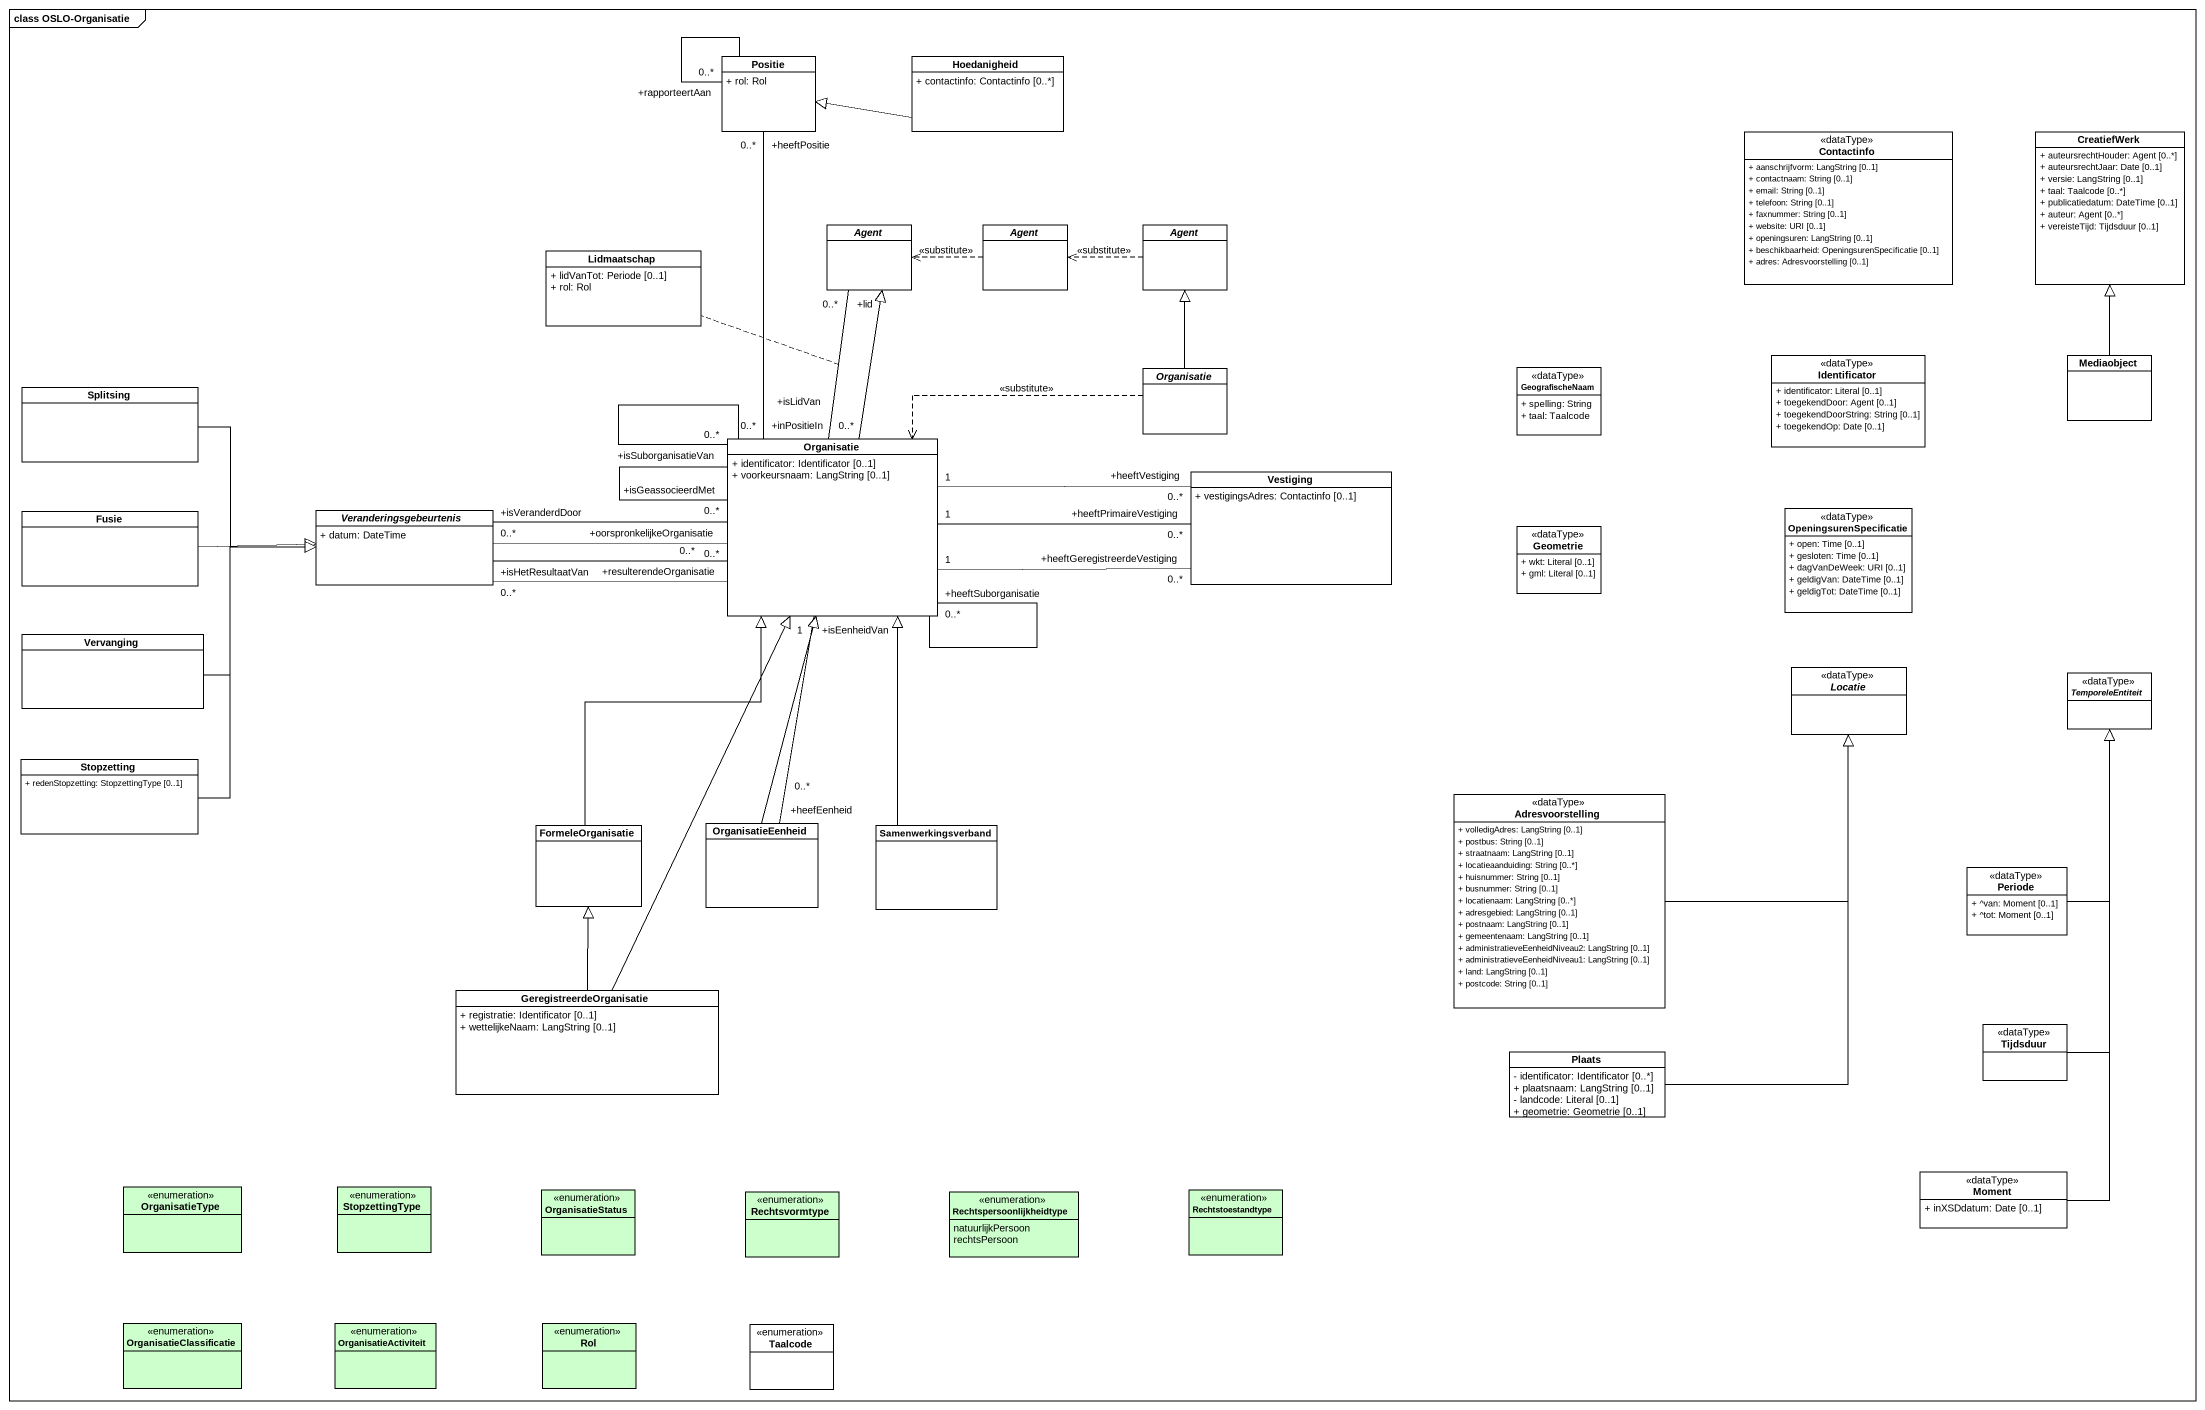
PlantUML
@startuml
mainframe class OSLO-Organisatie
hide circle
hide empty members
skinparam classAttributeIconSize 0
class Positie {
  + rol: Rol
}
class Hoedanigheid {
  + contactinfo: Contactinfo [0..*]
}
class Contactinfo <<dataType>> {
  + aanschrijfvorm: LangString [0..1]
  + contactnaam: String [0..1]
  + email: String [0..1]
  + telefoon: String [0..1]
  + faxnummer: String [0..1]
  + website: URI [0..1]
  + openingsuren: LangString [0..1]
  + beschikbaarheid: OpeningsurenSpecificatie [0..1]
  + adres: Adresvoorstelling [0..1]
}
class CreatiefWerk {
  + auteursrechtHouder: Agent [0..*]
  + auteursrechtJaar: Date [0..1]
  + versie: LangString [0..1]
  + taal: Taalcode [0..*]
  + publicatiedatum: DateTime [0..1]
  + auteur: Agent [0..*]
  + vereisteTijd: Tijdsduur [0..1]
}
class Lidmaatschap {
  + lidVanTot: Periode [0..1]
  + rol: Rol
}
abstract class "Agent" as Agent_
abstract class "Agent" as Agent__2
abstract class "Agent" as Agent__3
abstract class Organisatie
class GeografischeNaam <<dataType>> {
  + spelling: String
  + taal: Taalcode
}
class Identificator <<dataType>> {
  + identificator: Literal [0..1]
  + toegekendDoor: Agent [0..1]
  + toegekendDoorString: String [0..1]
  + toegekendOp: Date [0..1]
}
class Mediaobject
class Splitsing
class "Organisatie" as Organisatie_2 {
  + identificator: Identificator [0..1]
  + voorkeursnaam: LangString [0..1]
}
class Vestiging {
  + vestigingsAdres: Contactinfo [0..1]
}
class OpeningsurenSpecificatie <<dataType>> {
  + open: Time [0..1]
  + gesloten: Time [0..1]
  + dagVanDeWeek: URI [0..1]
  + geldigVan: DateTime [0..1]
  + geldigTot: DateTime [0..1]
}
class Fusie
abstract class Veranderingsgebeurtenis {
  + datum: DateTime
}
class Geometrie <<dataType>> {
  + wkt: Literal [0..1]
  + gml: Literal [0..1]
}
class Vervanging
abstract class Locatie <<dataType>>
abstract class TemporeleEntiteit <<dataType>>
class Stopzetting {
  + redenStopzetting: StopzettingType [0..1]
}
class Adresvoorstelling <<dataType>> {
  + volledigAdres: LangString [0..1]
  + postbus: String [0..1]
  + straatnaam: LangString [0..1]
  + locatieaanduiding: String [0..*]
  + huisnummer: String [0..1]
  + busnummer: String [0..1]
  + locatienaam: LangString [0..*]
  + adresgebied: LangString [0..1]
  + postnaam: LangString [0..1]
  + gemeentenaam: LangString [0..1]
  + administratieveEenheidNiveau2: LangString [0..1]
  + administratieveEenheidNiveau1: LangString [0..1]
  + land: LangString [0..1]
  + postcode: String [0..1]
}
class FormeleOrganisatie
class OrganisatieEenheid
class Samenwerkingsverband
class Periode <<dataType>> {
  + ^van: Moment [0..1]
  + ^tot: Moment [0..1]
}
class GeregistreerdeOrganisatie {
  + registratie: Identificator [0..1]
  + wettelijkeNaam: LangString [0..1]
}
class Plaats {
  - identificator: Identificator [0..*]
  + plaatsnaam: LangString [0..1]
  - landcode: Literal [0..1]
  + geometrie: Geometrie [0..1]
}
class Tijdsduur <<dataType>>
class Moment <<dataType>> {
  + inXSDdatum: Date [0..1]
}
enum OrganisatieType #CCFFCC
enum StopzettingType #CCFFCC
enum OrganisatieStatus #CCFFCC
enum Rechtsvormtype #CCFFCC
enum Rechtspersoonlijkheidtype #CCFFCC {
  natuurlijkPersoon
  rechtsPersoon
}
enum Rechtstoestandtype #CCFFCC
enum OrganisatieClassificatie #CCFFCC
enum OrganisatieActiviteit #CCFFCC
enum Rol #CCFFCC
enum Taalcode
Positie -- "+rapporteertAan\n0..*" Positie
Hoedanigheid -left-|> Positie
Agent__2 .left.> Agent_ : <<substitute>>
Agent__3 .left.> Agent__2 : <<substitute>>
Organisatie -up-|> Agent__3
Organisatie .left.> Organisatie_2 : <<substitute>>
Mediaobject -up-|> CreatiefWerk
Splitsing -right-|> Veranderingsgebeurtenis
Organisatie_2 "+inPositieIn\n0..*" -up- "+heeftPositie\n0..*" Positie
Organisatie_2 -up-|> Agent_
Organisatie_2 "+isLidVan\n0..*" -up- "+lid\n0..*" Agent_
(Organisatie_2, Agent_) .. Lidmaatschap
Organisatie_2 -- "+isSuborganisatieVan\n0..*" Organisatie_2
Organisatie_2 -- "+heeftSuborganisatie\n0..*" Organisatie_2
Organisatie_2 -- "+isGeassocieerdMet\n0..*" Organisatie_2
Organisatie_2 "1" -right- "+heeftVestiging\n0..*" Vestiging
Organisatie_2 "1" -right- "+heeftGeregistreerdeVestiging\n0..*" Vestiging
Organisatie_2 "1" -right- "+heeftPrimaireVestiging\n0..*" Vestiging
Organisatie_2 -left- "+isVeranderdDoor\n0..*" Veranderingsgebeurtenis
Organisatie_2 -left- "+isHetResultaatVan\n0..*" Veranderingsgebeurtenis
Fusie -right-|> Veranderingsgebeurtenis
Veranderingsgebeurtenis -right- "+oorspronkelijkeOrganisatie\n0..*" Organisatie_2
Veranderingsgebeurtenis -right- "+resulterendeOrganisatie\n0..*" Organisatie_2
Vervanging -right-|> Veranderingsgebeurtenis
Stopzetting -up-|> Veranderingsgebeurtenis
Adresvoorstelling -up-|> Locatie
FormeleOrganisatie -up-|> Organisatie_2
OrganisatieEenheid "+heefEenheid\n0..*" -up- "+isEenheidVan\n1" Organisatie_2
OrganisatieEenheid -up-|> Organisatie_2
Samenwerkingsverband -up-|> Organisatie_2
Periode -up-|> TemporeleEntiteit
GeregistreerdeOrganisatie -up-|> Organisatie_2
GeregistreerdeOrganisatie -up-|> FormeleOrganisatie
Plaats -up-|> Locatie
Tijdsduur -up-|> TemporeleEntiteit
Moment -up-|> TemporeleEntiteit
@enduml
